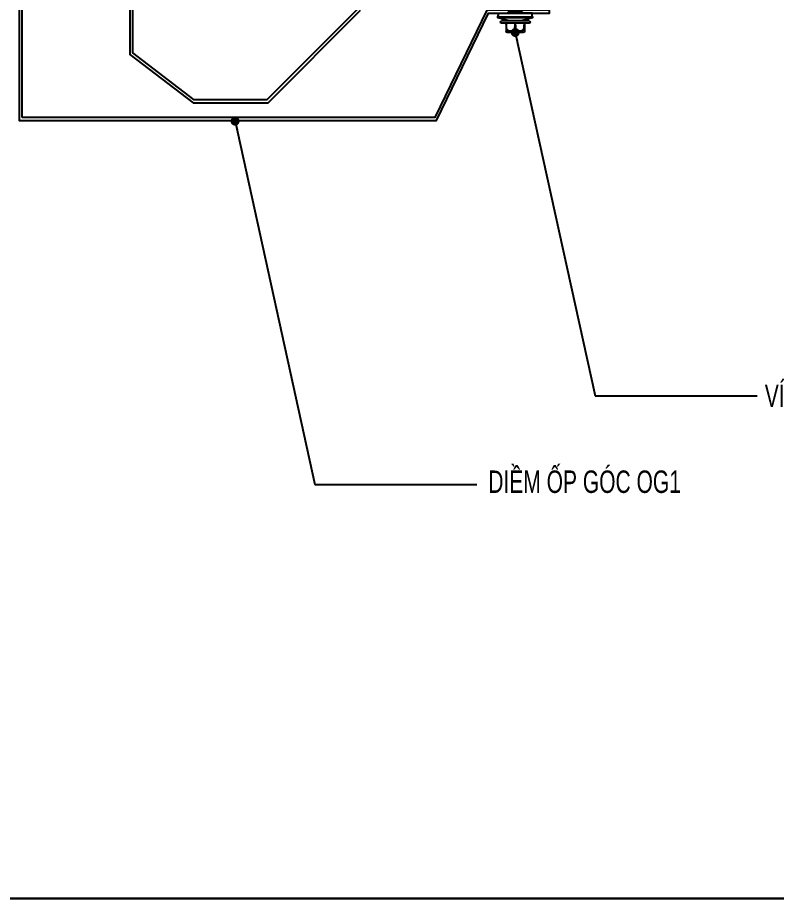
# Model space of a CAD drawing. Header units: inches. Extents: x 2 to 32666, y -5537 to 22.
# Drawn here: x 21526.6 to 21611.2, y -4066.9 to -3968.8 of the extents above; entities that cross this region are included whole.
import ezdxf
from ezdxf.enums import TextEntityAlignment as Align

# ---------------------------------------------------------------- set-up
doc = ezdxf.new("R2010")
doc.units = ezdxf.units.IN
doc.header["$MEASUREMENT"] = 0
for name, color, linetype in [('3', 3, 'Continuous'), ('7', 7, 'Continuous'), ('DIM', 8, 'Continuous'), ('flashing', 6, 'Continuous'), ('STRUCTURE', 1, 'Continuous')]:
    doc.layers.add(name, color=color, linetype=linetype)
doc.layers.add('Cover text', color=7, linetype='Continuous', true_color=0x52370f)
doc.styles.add('ST1', font='vnshx.shx', dxfattribs={"width": 0.7})
doc.styles.add('ST1H', font='vnshxh.shx', dxfattribs={"width": 0.7})
doc.styles.add('TIEU DE', font='Vharialn.ttf')
doc.dimstyles.new('3', dxfattribs={"dimtxt": 2.5, "dimasz": 1, "dimexe": 1, "dimexo": 0, "dimgap": 1, "dimtad": 1, "dimdec": 0, "dimlfac": 3, "dimzin": 0, "dimdsep": 46, "dimtxsty": 'ST1', "dimblk": 'ARCHTICK', "dimcen": 1, "dimdle": 1, "dimclrd": 8, "dimclre": 8, "dimclrt": 3, "dimadec": 0, "dimazin": 0, "dimtfac": 1, "dimtdec": 0, "dimtix": 1, "dimtofl": 0, "dimtmove": 1, "dimatfit": 3, "dimldrblk": 'DOT', "dimfxl": 0.18, "dimtfill": 1, "dimtolj": 1, "dimtzin": 0, "dimlwd": -1, "dimlwe": -1, "dimarcsym": 2})

# ---------------------------------------------------------------- blocks, each defined once
blk = doc.blocks.new('kt kien truc 1')
at = {"layer": '7', "color": 147, "linetype": 'Continuous'}
blk.add_lwpolyline([(12.331, 57.61), (581.669, 57.61), (581.669, 409.19), (12.331, 409.19)], close=True, dxfattribs=at)
at = {"layer": 'Cover text', "ltscale": 0.5, "style": 'TIEU DE'}
for tag, p in [('STT', (555.048, 15.579)), ('TENBANVE', (45.93, 14.603))]:
    blk.add_attdef(tag, text='', height=2, dxfattribs=at).set_placement(p, align=Align.MIDDLE_CENTER)
blk = doc.blocks.new('Short_Self_drilling')
at = {"layer": 'STRUCTURE', "color": 1, "linetype": 'Continuous'}
for p, q in [((-3.43, 3.75), (-3.43, 6.75)), ((3, 7.19), (-3, 7.18)), ((3.43, 3.76), (3.42, 6.76)), ((5.14, 3.76), (-5.14, 3.75)), ((6.43, 1.74), (-6.43, 1.73)), ((-2.57, 2.9), (-5.14, 2.9)), ((2.57, 2.9), (-2.57, 2.9)), ((-2.14, 2.8), (-2.14, 2.9)), ((6.25, 0), (0, 0)), ((2.15, 2.8), (2.15, 2.9)), ((2.16, -0.5), (2.15, 0.01)), ((5.14, 2.9), (2.57, 2.9)), ((2.99, -1.17), (-2.7, -0.23)), ((2.99, -2.7), (-2.7, -1.76)), ((-2.14, -1.38), (-2.14, -0.87)), ((-2.14, -2.91), (-2.14, -2.39)), ((2.16, -2.03), (2.16, -1.51)), ((2.16, -3.55), (2.16, -3.04)), ((2.99, -4.23), (-2.7, -3.28)), ((2.99, -5.75), (-2.7, -4.81)), ((2.99, -7.28), (-2.7, -6.33)), ((-2.14, -4.43), (-2.14, -3.92)), ((-2.13, -5.96), (-2.14, -5.44)), ((2.16, -5.08), (2.16, -4.56)), ((2.16, -6.6), (2.16, -6.09)), ((-1.91, -7.99), (-2.7, -7.86)), ((-2.14, -12.33), (-2.14, -8.48)), ((-2.13, -7.49), (-2.13, -6.97)), ((3, -8.8), (-1.14, -8.12)), ((2.15, -12.31), (2.15, -9.14)), ((2.16, -8.13), (2.16, -7.61))]:
    blk.add_line(p, q, dxfattribs=at)
for points in [[(-0.13, 3.76), (-0.33, 6.23, 0.338878), (-3.14, 6.23), (-3.33, 3.75)], [(3.3, 3.76), (3.1, 6.23, 0.338878), (0.29, 6.23), (0.1, 3.76)], [(-6.43, 1.3, -0.088869), (-6.25, 0), (0, 0)], [(-0.08, -14.04), (-1.04, -12.24, -0.148657), (-1.4, -11.2), (-1.95, -7.72, -0.815006), (-1.21, -7.77, 0.150833), (-0.85, -8.68)], [(2.15, -12.31), (0.17, -14.24, -0.333596), (-0.17, -14.24), (-2.14, -12.33)], [(2.15, -12.31), (1.71, -11.7, 0.52242), (0.88, -11.71), (-0.17, -14.24)]]:
    blk.add_lwpolyline(points, format="xyb", dxfattribs=at)
blk.add_lwpolyline([(6.43, 1.31), (6.43, 1.74), (2.14, 2.81), (-2.14, 2.8), (-6.43, 1.73), (-6.43, 1.3)], close=True, dxfattribs=at)
for points in [[(2.99, -1.17), (2.16, -1.51), (-2.14, -0.85), (-2.7, -0.23), (-2.36, 0)], [(2.99, -2.7), (2.16, -3.04), (-2.14, -2.37), (-2.7, -1.76), (-2.14, -1.38), (2.16, -2.03), (2.99, -2.7)], [(2.99, -4.23), (2.16, -4.56), (-2.14, -3.9), (-2.7, -3.28), (-2.14, -2.91), (2.16, -3.55), (2.99, -4.23)], [(-1.18, 0), (2.16, -0.5), (2.99, -1.17)], [(2.99, -5.75), (2.16, -6.09), (-2.14, -5.43), (-2.7, -4.81), (-2.14, -4.43), (2.16, -5.08), (2.99, -5.75)], [(2.99, -7.28), (2.16, -7.62), (-2.14, -6.95), (-2.7, -6.33), (-2.13, -5.96), (2.16, -6.6), (2.99, -7.28)], [(-1.82, -8.53), (-2.14, -8.48), (-2.7, -7.86), (-2.13, -7.49), (-1.83, -7.53)], [(-1.26, -7.62), (2.16, -8.13), (3, -8.8)], [(3, -8.8), (2.16, -9.14), (-0.85, -8.68)]]:
    blk.add_lwpolyline(points, dxfattribs=at)
for centre, radius, start, end in [((-3, 6.75), 0.429, 90.0311, 180.0311), ((3, 6.76), 0.429, 0.0311, 90.0311), ((-4.99, 3.32), 0.455, 109.7949, 250.2674), ((5.07, 3.33), 0.435, 279.7276, 80.3347), ((9.99, 0.17), 3.74, 162.2963, 182.6103)]:
    blk.add_arc(centre, radius, start, end, dxfattribs=at)
blk = doc.blocks.new('_ArchTick')
at = {"color": 0, "linetype": 'ByBlock', "const_width": 0.15}
blk.add_lwpolyline([(-0.5, -0.5), (0.5, 0.5)], dxfattribs=at)
blk = doc.blocks.new('_Dot')
at = {"color": 0, "linetype": 'ByBlock', "lineweight": -2}
blk.add_line((-0.5, 0), (-1, 0), dxfattribs=at)
at = {"color": 0, "linetype": 'ByBlock', "const_width": 0.5}
blk.add_lwpolyline([(-0.25, 0, 1), (0.25, 0, 1)], format="xyb", close=True, dxfattribs=at)

msp = doc.modelspace()

# ---------------------------------------------------------------- linework, layer by layer
at = {"color": 3, "ltscale": 15, "elevation": 0}
for points in [[(21539.1357, -3967.8746), (21539.1357, -3972.8709), (21546.2027, -3978.2556), (21554.536, -3978.2556), (21564.8432, -3967.9385)], [(21564.705, -3967.6052), (21554.3979, -3977.9223), (21546.3152, -3977.9223), (21539.4691, -3972.7058), (21539.4691, -3967.8746)]]:
    msp.add_lwpolyline(points, dxfattribs=at)
at = {"layer": 'DIM'}
msp.add_lwpolyline([(21412.1005, -3715.3349), (21981.4384, -3715.3349), (21981.4384, -4066.9148), (21412.1005, -4066.9148)], close=True, dxfattribs=at)
at = {"layer": 'flashing', "elevation": 0}
msp.add_lwpolyline([(21527.126, -3979.9105), (21527.126, -3933.9366), (21539.098, -3928.1448), (21539.098, -3921.1416), (21538.7647, -3921.1416), (21538.7646, -3927.9514), (21526.7927, -3933.7431), (21526.7927, -3980.2438), (21573.2934, -3980.2438), (21579.0851, -3968.272), (21585.8949, -3968.2718), (21585.8949, -3967.9385), (21578.8917, -3967.9385), (21573.0999, -3979.9105)], close=True, dxfattribs=at)

# ---------------------------------------------------------------- block references
at = {"color": 1, "extrusion": (0, 0, -1), "xscale": 0.2992207792189154, "yscale": 0.2992207792189154, "zscale": -0.2992207792207792, "rotation": 179.9688726109231}
msp.add_blockref('Short_Self_drilling', (-21582.0606, -3968.2719, 0), dxfattribs=at)
at = {"layer": '3'}
msp.add_blockref('kt kien truc 1', (21399.7695, -4124.5249), dxfattribs=at)

# ---------------------------------------------------------------- texts
at = {"layer": '3', "style": 'ST1H', "width": 0.7}
for s, p in [('vÝt 2.5 @250mm (gio¨ng cao su)', (21609.8635, -4012.1645)), ('diÒm èp gãc og1', (21579.0628, -4021.7297))]:
    msp.add_text(s, height=2.5, dxfattribs=at).set_placement(p)

# ---------------------------------------------------------------- leaders
at = {"layer": 'DIM'}
for points in [[(21582.0606, -3970.4216), (21590.9593, -4010.8975), (21608.9948, -4010.8975)], [(21550.8567, -3980.3034), (21559.7555, -4020.7793), (21577.791, -4020.7793)]]:
    msp.add_leader(points, dimstyle='3', override={"dimgap": 1, "dimtad": 0}, dxfattribs=at)

doc.saveas('drawing.dxf')
